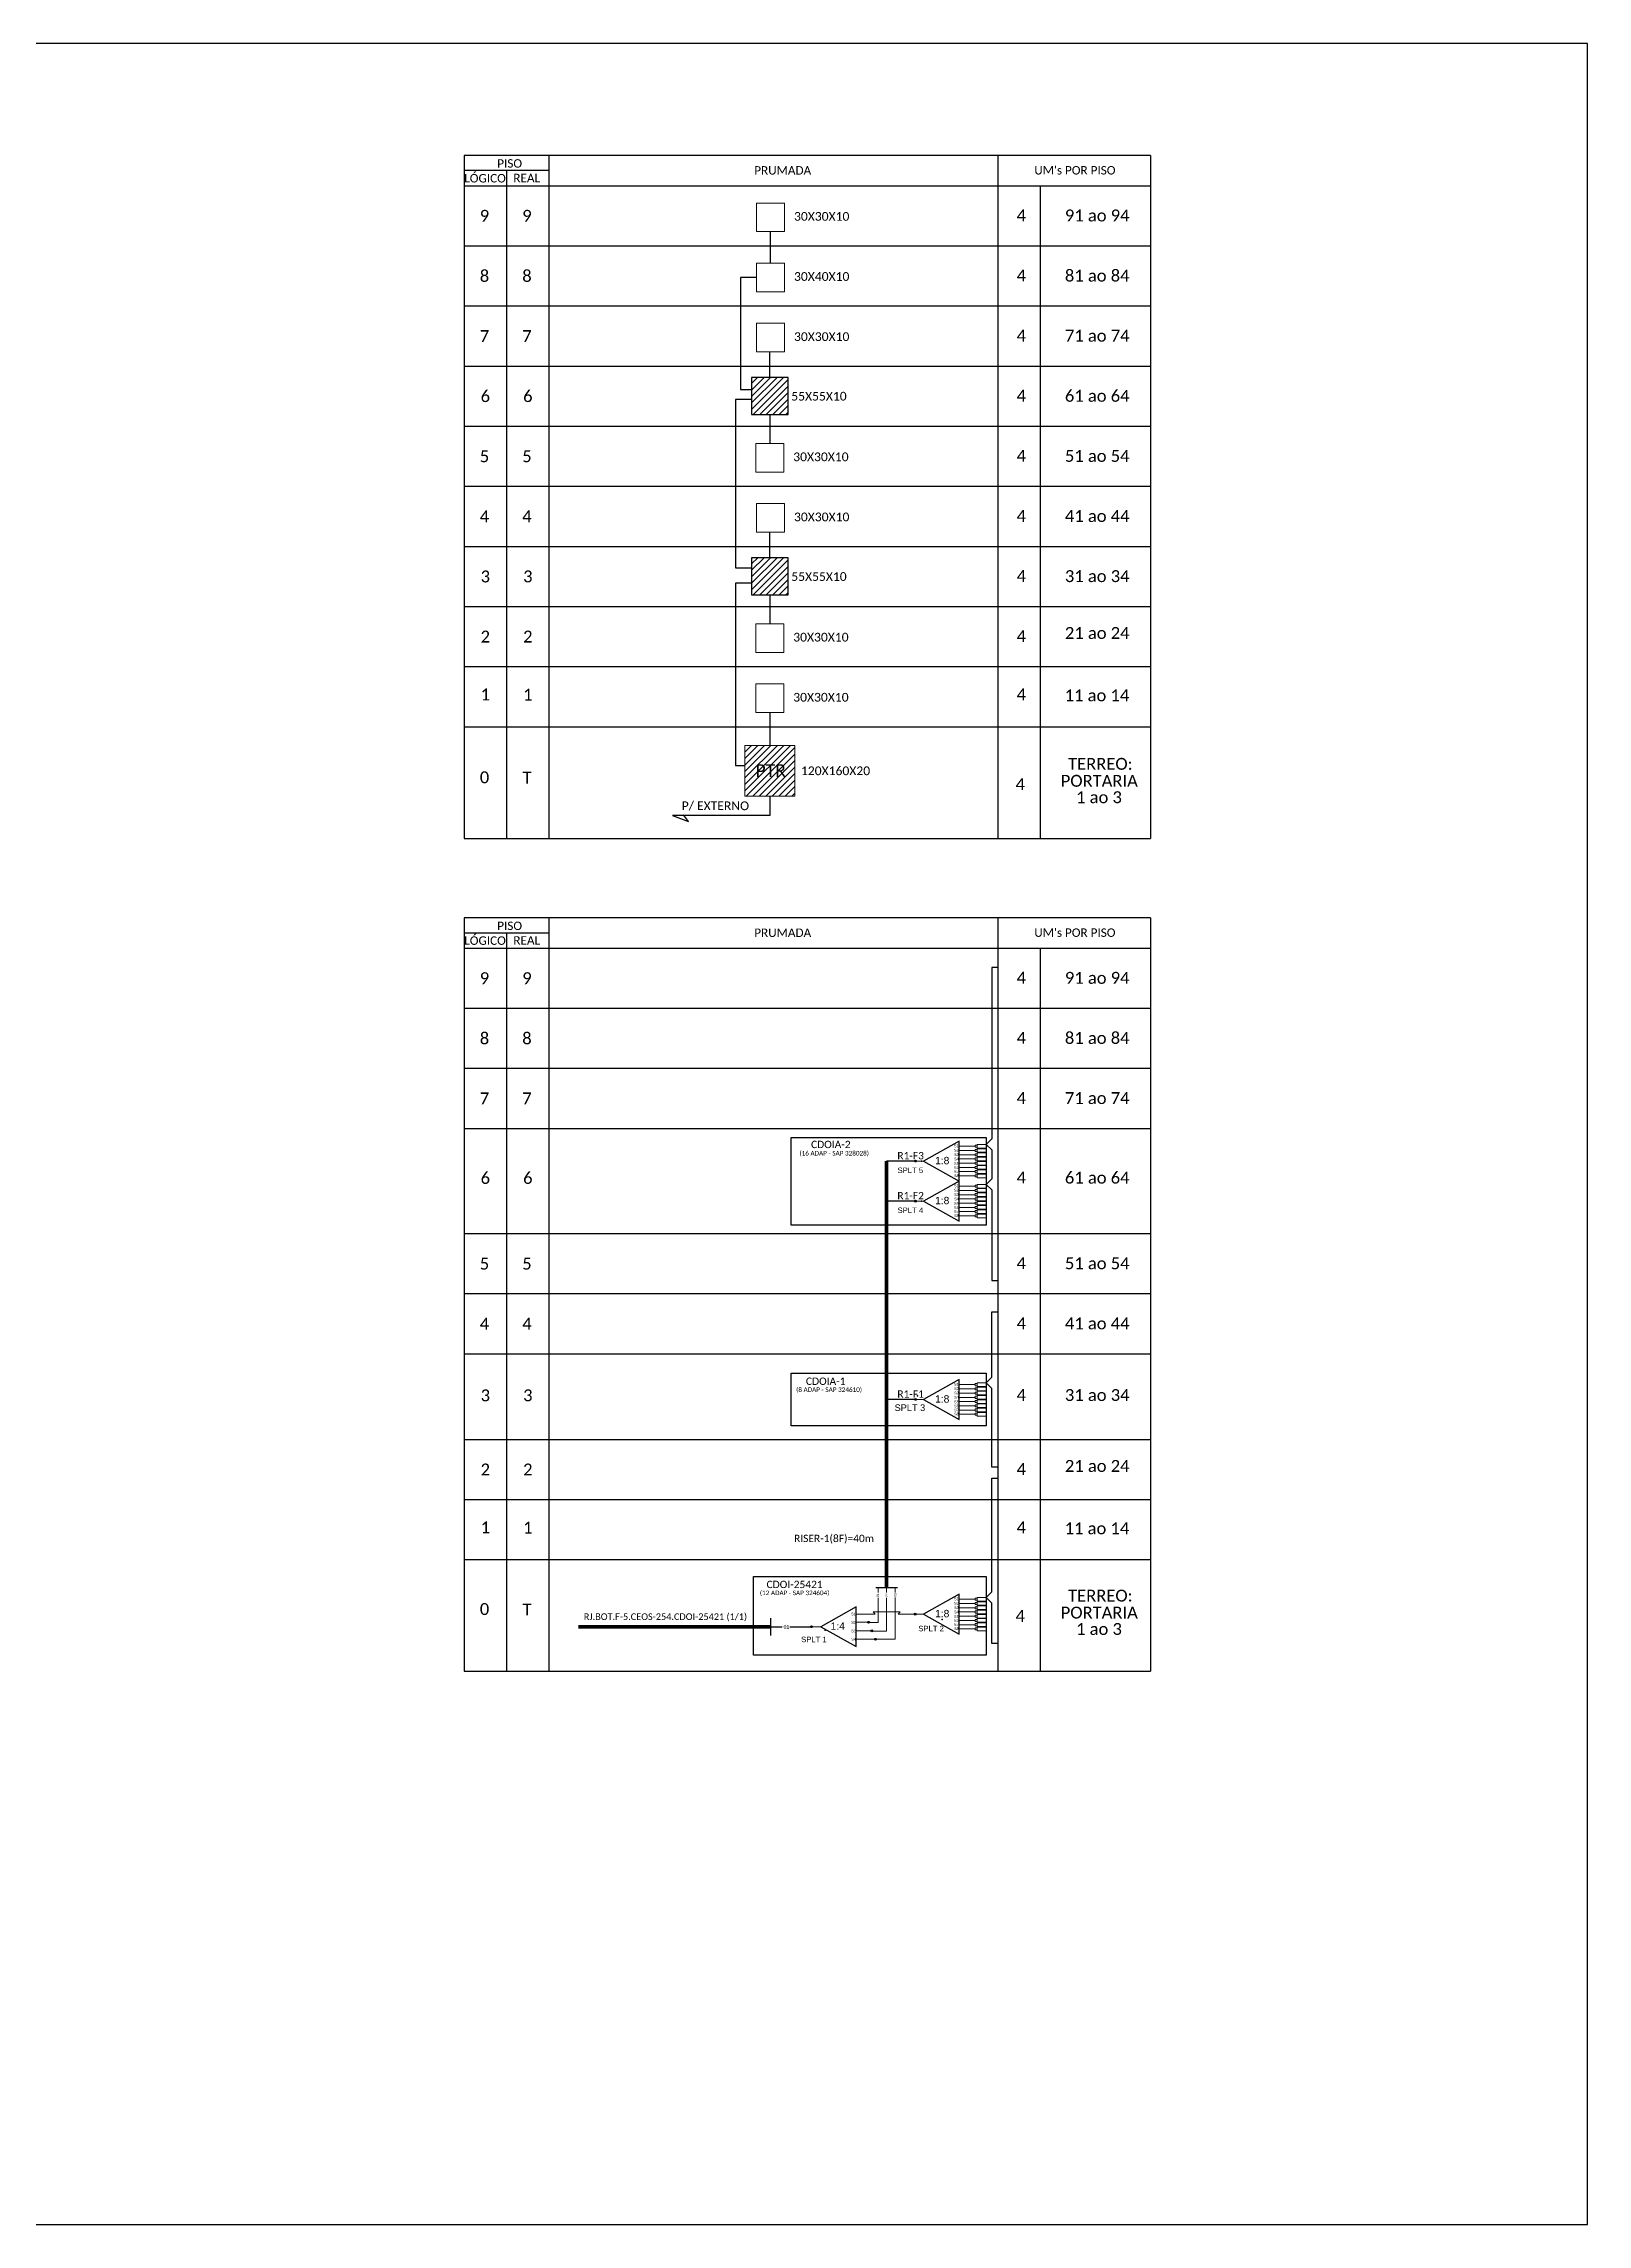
# Model space of a CAD drawing. Extents: x -4 to 837, y 1 to 595.
# Drawn here: x 417 to 837, y 1 to 595 of the extents above; entities that cross this region are included whole.
import ezdxf
from ezdxf.enums import TextEntityAlignment as Align

# ---------------------------------------------------------------- set-up
doc = ezdxf.new("R2010")
doc.units = 0
doc.styles.add('ARIAL', font='arial.ttf')
doc.styles.add('WMF-Calibri0', font='calibri.ttf')

# ---------------------------------------------------------------- blocks, each defined once
blk = doc.blocks.new('SPLT_1-8_SC-APC')
at = {"color": 1}
blk.add_lwpolyline([(-7.37, -2.1), (-17.04, -7.55), (-7.37, -13), (-7.37, -2.1)], dxfattribs=at)
at = {"color": 3, "lineweight": 0}
for points in [[(-2.99, -3.51), (-7.37, -3.51)], [(-7.37, -4.66), (-2.99, -4.66)], [(-7.37, -5.82), (-2.99, -5.82)], [(-2.41, -3.02), (-2.41, -4)], [(-2.41, -3.02), (0, -3.02)], [(-2.41, -4), (0, -4)], [(-2.41, -4.17), (-2.41, -5.16)], [(-2.41, -4.17), (0, -4.17)], [(-2.41, -5.16), (0, -5.16)], [(-2.41, -5.32), (-2.41, -6.31)], [(-2.41, -5.32), (0, -5.32)], [(-7.37, -6.97), (-2.99, -6.97)], [(-7.37, -8.12), (-2.99, -8.12)], [(-7.37, -9.28), (-2.99, -9.28)], [(-7.37, -10.43), (-2.99, -10.43)], [(-7.37, -11.58), (-2.99, -11.58)], [(-2.41, -6.31), (0, -6.31)], [(-2.41, -6.48), (-2.41, -7.46)], [(-2.41, -6.48), (0, -6.48)], [(-2.41, -7.46), (0, -7.46)], [(-2.41, -7.63), (-2.41, -8.62)], [(-2.41, -7.63), (0, -7.63)], [(-2.41, -8.62), (0, -8.62)], [(-2.41, -8.78), (-2.41, -9.77)], [(-2.41, -8.78), (0, -8.78)], [(-2.41, -9.77), (0, -9.77)], [(-2.41, -9.94), (-2.41, -10.92)], [(-2.41, -9.94), (0, -9.94)], [(-2.41, -10.92), (0, -10.92)], [(-2.41, -11.09), (-2.41, -12.08)], [(-2.41, -11.09), (0, -11.09)], [(-2.41, -12.08), (0, -12.08)]]:
    blk.add_lwpolyline(points, dxfattribs=at)
for points in [[(-2.99, -3.22), (-2.41, -3.22), (-2.41, -3.8), (-2.99, -3.8)], [(-2.99, -4.38), (-2.41, -4.38), (-2.41, -4.95), (-2.99, -4.95)], [(-2.99, -5.53), (-2.41, -5.53), (-2.41, -6.1), (-2.99, -6.1)], [(-2.99, -6.68), (-2.41, -6.68), (-2.41, -7.26), (-2.99, -7.26)], [(-2.99, -7.84), (-2.41, -7.84), (-2.41, -8.41), (-2.99, -8.41)], [(-2.99, -8.99), (-2.41, -8.99), (-2.41, -9.56), (-2.99, -9.56)], [(-2.99, -10.14), (-2.41, -10.14), (-2.41, -10.72), (-2.99, -10.72)], [(-2.99, -11.3), (-2.41, -11.3), (-2.41, -11.87), (-2.99, -11.87)]]:
    blk.add_lwpolyline(points, close=True, dxfattribs=at)
at = {"color": 1, "lineweight": 0}
blk.add_lwpolyline([(-17.04, -7.55), (-19.26, -7.55)], dxfattribs=at)
at = {"color": 1, "style": 'ARIAL'}
for s, height, p in [('S1', 0.75, (-8.74, -3.78)), ('S2', 0.75, (-8.74, -4.97)), ('S3', 0.75, (-8.74, -6.18)), ('1:8', 2, (-13.91, -8.4)), ('S4', 0.75, (-8.74, -7.36)), ('S5', 0.75, (-8.74, -8.57)), ('S6', 0.75, (-8.74, -9.69)), ('S7', 0.75, (-8.74, -10.78)), ('S8', 0.75, (-8.74, -11.9))]:
    blk.add_text(s, height=height, dxfattribs=at).set_placement(p)
blk = doc.blocks.new('SPLITTER_')
blk.add_point((0, 0))
at = {"style": 'ARIAL', "flags": 4}
blk.add_attdef('SPLT', (0, -3.26), '', height=1.5, dxfattribs=at)
blk = doc.blocks.new('SPLITTER FUTURO')
blk.add_point((0, 0))
at = {"style": 'ARIAL', "text_generation_flag": 6, "flags": 4}
for tag, p, height in [('SPLT', (-6.22, -4.1), 1.5), ('INSTAL.', (-6.25, -6.09), 1.25)]:
    blk.add_attdef(tag, p, '', height=height, rotation=180, dxfattribs=at)

msp = doc.modelspace()

# ---------------------------------------------------------------- hatches: boundary and pattern name
h = msp.add_hatch()
h.set_pattern_fill('ANSI31', color=1, scale=10, style=0)
h.set_pattern_definition([(45, (-5.7585, 106.5913), (-0.8838835, 0.8838835), [])])
h.paths.add_polyline_path([(609.53, 494.27), (619.43, 494.27), (619.43, 504.31), (609.53, 504.31)])
h.paths.add_polyline_path([(617.95, 494.91), (617.95, 500.06)], flags=16)
h = msp.add_hatch()
h.set_pattern_fill('ANSI31', color=1, scale=10, style=0)
h.set_pattern_definition([(45, (-5.7585, 57.4757), (-0.8838835, 0.8838835), [])])
h.paths.add_polyline_path([(609.53, 445.16), (619.43, 445.16), (619.43, 455.2), (609.53, 455.2)])
h.paths.add_polyline_path([(617.95, 445.79), (617.95, 450.94)], flags=16)
h = msp.add_hatch()
h.set_pattern_fill('ANSI31', color=1, scale=10, style=0)
h.set_pattern_definition([(45, (-3.9255, 6.3502), (-0.8838835, 0.8838835), [])])
h.paths.add_polyline_path([(607.69, 390.31), (621.27, 390.31), (621.27, 404.07), (607.69, 404.07)])
h.paths.add_polyline_path([(609.7, 394.67), (619.78, 394.67), (619.78, 399.82), (609.7, 399.82)], flags=24)
h = msp.add_hatch(color=3)
h.dxf.hatch_style = 1
edge = h.paths.add_edge_path()
edge.add_arc((654.17, 290.89), 0.256, 0, 360)
h = msp.add_hatch(color=3)
h.dxf.hatch_style = 1
edge = h.paths.add_edge_path()
edge.add_arc((654.17, 279.99), 0.256, 0, 360)
h = msp.add_hatch(color=3)
h.dxf.hatch_style = 1
edge = h.paths.add_edge_path()
edge.add_arc((654.14, 225.96), 0.242, 0, 360)
h = msp.add_hatch(color=3)
h.dxf.hatch_style = 1
edge = h.paths.add_edge_path()
edge.add_arc((654.11, 167.49), 0.256, 0, 360)
h = msp.add_hatch(color=3)
h.dxf.hatch_style = 1
edge = h.paths.add_edge_path()
edge.add_arc((625.86, 164.06), 0.256, 0, 360)
h = msp.add_hatch(color=3)
h.dxf.hatch_style = 1
edge = h.paths.add_edge_path()
edge.add_arc((641.31, 165.25), 0.256, 0, 360)
h = msp.add_hatch(color=3)
h.dxf.hatch_style = 1
edge = h.paths.add_edge_path()
edge.add_arc((642.3, 162.92), 0.256, 0, 360)
h = msp.add_hatch(color=3)
h.dxf.hatch_style = 1
edge = h.paths.add_edge_path()
edge.add_arc((643.3, 160.62), 0.256, 0, 360)

# ---------------------------------------------------------------- linework, layer by layer
for p, q in [((837.17, 595.26), (-3.83, 595.26)), ((837.17, 1.26), (837.17, 595.26)), ((718.21, 564.77), (718.21, 378.79)), ((718.21, 357.12), (718.21, 151.92)), ((-3.83, 1.26), (837.17, 1.26))]:
    msp.add_line(p, q)
at = {"color": 5}
msp.add_line((654.14, 225.96), (646.41, 225.96), dxfattribs=at)
at = {"color": 0}
for points in [[(718.21, 564.77), (531.2, 564.77)], [(554.35, 560.66), (531.2, 560.66)], [(718.21, 357.12), (531.2, 357.12)], [(554.35, 353), (531.2, 353)]]:
    msp.add_lwpolyline(points, dxfattribs=at)
for points in [[(531.2, 564.77), (531.2, 378.79), (718.21, 378.79)], [(554.35, 378.79), (554.35, 564.77)], [(676.62, 564.77), (676.62, 378.79)], [(542.78, 560.66), (542.78, 378.79)], [(531.2, 556.55), (718.21, 556.55)], [(688.19, 378.79), (688.19, 556.55)], [(531.2, 540.18), (718.21, 540.18)], [(531.2, 523.81), (718.21, 523.81)], [(531.2, 507.43), (718.21, 507.43)], [(531.2, 491.06), (718.21, 491.06)], [(531.2, 474.69), (718.21, 474.69)], [(531.2, 458.32), (718.21, 458.32)], [(531.2, 441.95), (718.21, 441.95)], [(531.2, 425.57), (718.21, 425.57)], [(531.2, 409.2), (718.21, 409.2)], [(531.2, 357.12), (531.2, 151.92), (718.21, 151.92)], [(554.35, 151.92), (554.35, 357.12)], [(676.62, 357.12), (676.62, 151.92)], [(542.78, 353), (542.78, 151.92)], [(531.2, 348.89), (718.21, 348.89)], [(688.19, 151.92), (688.19, 348.89)], [(531.2, 332.52), (718.21, 332.52)], [(531.2, 316.15), (718.21, 316.15)], [(531.2, 299.78), (718.21, 299.78)], [(531.2, 271.14), (718.21, 271.14)], [(531.2, 254.77), (718.21, 254.77)], [(531.2, 238.4), (718.21, 238.4)], [(531.2, 215.07), (718.21, 215.07)], [(531.2, 198.7), (718.21, 198.7)], [(531.2, 182.32), (718.21, 182.32)]]:
    msp.add_lwpolyline(points)
at = {"lineweight": 0}
for points in [[(618.51, 551.81), (610.85, 551.81), (610.85, 544.04), (618.51, 544.04)], [(618.51, 535.44), (610.85, 535.44), (610.85, 527.67), (618.51, 527.67)], [(618.51, 519.07), (610.85, 519.07), (610.85, 511.3), (618.51, 511.3)], [(618.31, 486.32), (610.65, 486.32), (610.65, 478.56), (618.31, 478.56)], [(618.51, 469.95), (610.85, 469.95), (610.85, 462.18), (618.51, 462.18)], [(618.31, 437.21), (610.65, 437.21), (610.65, 429.44), (618.31, 429.44)], [(618.31, 420.84), (610.65, 420.84), (610.65, 413.07), (618.31, 413.07)]]:
    msp.add_lwpolyline(points, close=True, dxfattribs=at)
at = {"color": 3}
for points in [[(614.68, 535.44), (614.68, 544.04)], [(610.85, 531.56), (606.46, 531.56), (606.46, 501.08), (609.53, 501.08)], [(614.48, 504.31), (614.48, 511.3)], [(609.53, 498.35), (605.13, 498.35), (605.13, 452.44), (609.53, 452.44)], [(614.47, 494.27), (614.48, 486.32)], [(614.48, 455.2), (614.48, 462.18)], [(609.53, 448.28), (605.13, 448.28), (605.13, 398.59), (607.69, 398.59)], [(614.47, 445.16), (614.48, 437.21)], [(614.48, 413.07), (614.48, 404.07)], [(676.63, 343.59), (674.98, 343.59), (674.97, 296.92), (673.4, 295.41), (674.97, 293.91), (674.97, 286.02), (673.4, 284.52), (674.97, 283.01), (674.97, 258.35), (676.62, 258.35)], [(676.62, 207.5), (674.97, 207.5), (674.97, 228.98), (673.4, 230.49), (674.97, 231.99), (674.97, 249.81), (676.62, 249.81)], [(676.62, 159.52), (674.97, 159.52), (674.97, 170.51), (673.4, 172.02), (674.97, 173.53), (674.97, 204.53), (676.62, 204.53)], [(614.71, 164.06), (617.87, 164.06)], [(619.94, 164.06), (625.86, 164.06)]]:
    msp.add_lwpolyline(points, dxfattribs=at)
at = {"color": 1}
for points in [[(619.43, 504.31), (609.53, 504.31), (609.53, 494.27), (619.43, 494.27)], [(619.43, 455.2), (609.53, 455.2), (609.53, 445.16), (619.43, 445.16)], [(620.27, 297.31), (673.4, 297.31), (673.4, 273.42), (620.27, 273.42)], [(620.27, 233.12), (673.4, 233.12), (673.4, 218.8), (620.27, 218.8)], [(610.07, 177.73), (673.4, 177.73), (673.4, 156.31), (610.07, 156.31)]]:
    msp.add_lwpolyline(points, close=True, dxfattribs=at)
at = {"color": 1, "lineweight": 0}
msp.add_lwpolyline([(607.69, 404.07), (621.27, 404.07), (621.27, 390.31), (607.69, 390.31)], close=True, dxfattribs=at)
at = {"color": 1}
for points in [[(614.48, 390.31), (614.48, 384.98), (587.94, 384.98)], [(587.94, 384.98), (592.36, 383.38)], [(592.36, 383.38), (590.95, 385.21)], [(614.71, 161.66), (614.71, 166.37)], [(638.01, 169.51), (628.34, 164.06), (638.01, 158.62), (638.01, 169.51)]]:
    msp.add_lwpolyline(points, dxfattribs=at)
at = {"color": 5, "const_width": 1}
msp.add_lwpolyline([(646.3, 174.69), (646.3, 290.89)], dxfattribs=at)
at = {"color": 5}
for points in [[(654.14, 290.89), (646.3, 290.89)], [(654.14, 279.99), (646.3, 279.99)], [(643.39, 174.69), (649.21, 174.69)]]:
    msp.add_lwpolyline(points, dxfattribs=at)
at = {"color": 5, "lineweight": 0}
for points in [[(643.99, 174.66), (643.99, 173.34)], [(646.3, 174.69), (646.3, 173.37)], [(648.61, 174.69), (648.61, 173.4)], [(641.55, 165.2), (643.99, 165.2), (643.99, 171.92)], [(643.53, 160.62), (648.61, 160.62), (648.61, 171.98)], [(646.3, 171.95), (646.3, 162.88)], [(642.53, 162.88), (646.3, 162.88)]]:
    msp.add_lwpolyline(points, dxfattribs=at)
at = {"color": 7, "lineweight": 0}
for points in [[(638.01, 167.49), (643.17, 167.49)], [(643.17, 167.49), (642.61, 168.11), (646.3, 168.11)], [(649.43, 167.49), (649.98, 168.11), (646.3, 168.11)], [(649.43, 167.49), (653.85, 167.49)], [(638.01, 165.25), (641.31, 165.25)], [(638.01, 162.92), (642.3, 162.92)], [(638.01, 160.62), (643.3, 160.62)]]:
    msp.add_lwpolyline(points, dxfattribs=at)
at = {"color": 1, "const_width": 1}
msp.add_lwpolyline([(562.35, 164.06), (614.71, 164.06)], dxfattribs=at)
at = {"color": 1, "lineweight": 0}
msp.add_lwpolyline([(628.34, 164.06), (626.12, 164.06)], dxfattribs=at)
at = {"color": 3}
for centre, radius in [((654.17, 290.89), 0.256), ((654.17, 279.99), 0.256), ((654.14, 225.96), 0.242), ((654.11, 167.49), 0.256), ((625.86, 164.06), 0.256), ((641.31, 165.25), 0.256), ((642.3, 162.92), 0.256), ((643.3, 160.62), 0.256)]:
    msp.add_circle(centre, radius, dxfattribs=at)

# ---------------------------------------------------------------- block references
for p in [(673.4, 298.43), (673.4, 287.54), (673.4, 233.5), (673.4, 175.04)]:
    msp.add_blockref('SPLT_1-8_SC-APC', p, dxfattribs=at)
ref = msp.add_blockref('SPLITTER_', (655.79, 290.89), dxfattribs=dict(xscale=-1))
ref.add_attrib('SPLT', 'SPLT 5', (649.26, 287.62), dxfattribs={"height": 1.5, "style": 'ARIAL'})
ref = msp.add_blockref('SPLITTER_', (655.79, 279.99), dxfattribs=dict(xscale=-1))
ref.add_attrib('SPLT', 'SPLT 4', (649.26, 276.73), dxfattribs={"height": 1.5, "style": 'ARIAL'})
ref = msp.add_blockref('SPLITTER FUTURO', (654.69, 226.91))
ref.add_attrib('SPLT', 'SPLT 3', (648.47, 222.82), dxfattribs={"height": 1.79, "rotation": 180, "style": 'ARIAL', "text_generation_flag": 6})
ref = msp.add_blockref('SPLITTER_', (629.53, 163.1), dxfattribs=dict(xscale=-1))
ref.add_attrib('SPLT', 'SPLT 1', (623, 159.84), dxfattribs={"height": 1.5, "style": 'ARIAL'})
ref = msp.add_blockref('SPLITTER_', (661.45, 166.06), dxfattribs=dict(xscale=-1))
ref.add_attrib('SPLT', 'SPLT 2', (654.91, 162.8), dxfattribs={"height": 1.5, "style": 'ARIAL'})

# ---------------------------------------------------------------- texts
at = {"color": 0, "style": 'WMF-Calibri0'}
for s, p in [('  LÓGICO', (529.62, 557.44)), ('     PISO', (536.17, 561.47)), ('    REAL', (541.38, 557.5)), ('PRUMADA', (610.23, 559.58)), ("UM's POR PISO", (686.51, 559.61)), ('  LÓGICO', (529.62, 349.79)), ('     PISO', (536.17, 353.81)), ('    REAL', (541.38, 349.84)), ('PRUMADA', (610.23, 351.93)), ("UM's POR PISO", (686.51, 351.96))]:
    msp.add_text(s, height=2.3, dxfattribs=at).set_placement(p)
at = {"color": 7, "style": 'WMF-Calibri0'}
for s, height, p in [('30X30X10', 2.373, (621.06, 547.01)), ('91 ao 94', 3.24, (694.85, 546.83)), ('30X40X10', 2.373, (621.06, 530.64)), ('81 ao 84', 3.24, (694.85, 530.45)), ('71 ao 74', 3.24, (694.85, 514.08)), ('30X30X10', 2.373, (621.06, 514.26)), ('55X55X10', 2.373, (620.32, 498.03)), ('61 ao 64', 3.24, (694.85, 497.71)), ('30X30X10', 2.373, (620.85, 481.52)), ('51 ao 54', 3.24, (694.85, 481.34)), ('30X30X10', 2.373, (621.06, 465.15)), ('41 ao 44', 3.24, (694.85, 464.97)), ('31 ao 34', 3.24, (694.85, 448.59)), ('55X55X10', 2.373, (620.32, 448.91)), ('30X30X10', 2.373, (620.85, 432.4)), ('21 ao 24', 3.24, (694.85, 433.11)), ('30X30X10', 2.373, (620.85, 416.03)), ('11 ao 14', 3.24, (694.78, 416.12)), ('PTR', 3.433, (610.56, 395.54)), ('120X160X20', 2.373, (622.96, 396)), ('TERREO:', 3.24, (695.72, 397.46)), ('PORTARIA', 3.24, (693.71, 392.84)), ('P/ EXTERNO', 2.373, (590.47, 386.47)), ('1 ao 3', 3.24, (697.89, 388.37)), ('91 ao 94', 3.24, (694.85, 339.17)), ('81 ao 84', 3.24, (694.85, 322.8)), ('71 ao 74', 3.24, (694.85, 306.42)), ('61 ao 64', 3.24, (694.85, 284.75)), ('51 ao 54', 3.24, (694.85, 261.42)), ('41 ao 44', 3.24, (694.85, 245.05)), ('31 ao 34', 3.24, (694.85, 225.54)), ('21 ao 24', 3.24, (694.85, 206.23)), ('11 ao 14', 3.24, (694.78, 189.24)), ('TERREO:', 3.24, (695.72, 170.91)), ('PORTARIA', 3.24, (693.71, 166.28)), ('1 ao 3', 3.24, (697.89, 161.82))]:
    msp.add_text(s, height=height, dxfattribs=at).set_placement(p)
at = {"color": 1, "style": 'WMF-Calibri0'}
for s, p in [('(16 ADAP - SAP 328028)', (632.01, 292.4)), ('(8 ADAP - SAP 324610)', (630.62, 228)), ('(12 ADAP - SAP 324604)', (621.23, 172.65))]:
    msp.add_text(s, height=1.25, dxfattribs=at).set_placement(p, align=Align.CENTER)
at = {"color": 1}
for s, height, style, p in [('CDOIA-2', 2, 'WMF-Calibri0', (625.71, 294.41)), ('CDOIA-1', 2, 'WMF-Calibri0', (624.31, 229.92)), ('CDOI-25421', 2, 'WMF-Calibri0', (613.59, 174.57)), ('S1', 0.75, 'ARIAL', (636.64, 167.13)), ('1:4', 2, 'ARIAL', (631.03, 163.21)), ('S2', 0.75, 'ARIAL', (636.64, 164.88)), ('S3', 0.75, 'ARIAL', (636.64, 162.53)), ('S4', 0.75, 'ARIAL', (636.64, 160.27))]:
    msp.add_text(s, height=height, dxfattribs=dict(at, style=style)).set_placement(p)
at = {"color": 5, "style": 'WMF-Calibri0'}
for s, p in [('R1-F3', (649.21, 291.36)), ('R1-F2', (649.21, 280.47)), ('R1-F1', (649.21, 226.43)), ('RISER-1(8F)=40m', (621.07, 187.1))]:
    msp.add_text(s, height=2, dxfattribs=at).set_placement(p)
at = {"style": 'ARIAL'}
for s, p in [('01', (643.91, 172.6)), ('02', (646.22, 172.63)), ('03', (648.64, 172.7))]:
    msp.add_text(s, height=0.617, rotation=90, dxfattribs=at).set_placement(p, align=Align.MIDDLE_CENTER)
at = {"color": 1, "style": 'WMF-Calibri0'}
msp.add_text('RJ.BOT.F-5.CEOS-254.CDOI-25421 (1/1)', height=1.7898, dxfattribs=at).set_placement((586.04, 166.79, 3.73), align=Align.MIDDLE_CENTER)
at = {"style": 'ARIAL'}
msp.add_text('01', height=1, dxfattribs=at).set_placement((619, 164.06), align=Align.MIDDLE_CENTER)
at = {"color": 7, "style": 'WMF-Calibri0'}
for tag, flags, p in [('9', 4, (536.75, 548.35)), ('9', 4, (548.32, 548.35)), ('4', 4, (683, 548.48)), ('8', 4, (536.75, 531.98)), ('8', 4, (548.32, 531.98)), ('4', 4, (683, 532.1)), ('7', 4, (536.75, 515.6)), ('7', 4, (548.32, 515.6)), ('4', 4, (683, 515.73)), ('6', 4, (536.99, 499.25)), ('6', 4, (548.56, 499.25)), ('4', 4, (683, 499.36)), ('5', 4, (536.75, 482.86)), ('5', 4, (548.32, 482.86)), ('4', 4, (683, 482.99)), ('4', 4, (536.75, 466.49)), ('4', 4, (548.32, 466.49)), ('4', 4, (683, 466.62)), ('3', 4, (536.99, 450.12)), ('3', 4, (548.56, 450.13)), ('4', 4, (683, 450.25)), ('2', 4, (536.99, 433.75)), ('2', 4, (548.56, 433.75)), ('4', 4, (683, 433.87)), ('1', 4, (536.99, 417.99)), ('1', 4, (548.56, 417.94)), ('4', 4, (683, 418)), ('0', 4, (536.77, 395.42)), ('T', 12, (548.34, 395.31)), ('4', 4, (682.7, 393.54)), ('9', 4, (536.75, 340.69)), ('9', 4, (548.32, 340.69)), ('4', 4, (683, 340.82)), ('8', 4, (536.75, 324.32)), ('8', 4, (548.32, 324.32)), ('4', 4, (683, 324.45)), ('7', 4, (536.75, 307.95)), ('7', 4, (548.32, 307.95)), ('4', 4, (683, 308.08)), ('6', 4, (536.99, 286.29)), ('6', 4, (548.56, 286.29)), ('4', 4, (683, 286.4)), ('5', 4, (536.75, 262.94)), ('5', 4, (548.32, 262.94)), ('4', 4, (683, 263.07)), ('4', 4, (536.75, 246.57)), ('4', 4, (548.32, 246.57)), ('4', 4, (683, 246.7)), ('3', 4, (536.99, 227.06)), ('3', 4, (548.56, 227.08)), ('4', 4, (683, 227.19)), ('2', 4, (536.99, 206.87)), ('2', 4, (548.56, 206.87)), ('4', 4, (683, 207)), ('1', 4, (536.99, 191.11)), ('1', 4, (548.56, 191.06)), ('4', 4, (683, 191.12)), ('0', 4, (536.77, 168.87)), ('T', 12, (548.34, 168.75)), ('4', 4, (682.7, 166.99))]:
    msp.add_attdef(tag, text='XX', height=3.24, dxfattribs=dict(at, flags=flags)).set_placement(p, align=Align.MIDDLE_CENTER)

doc.saveas('drawing.dxf')
